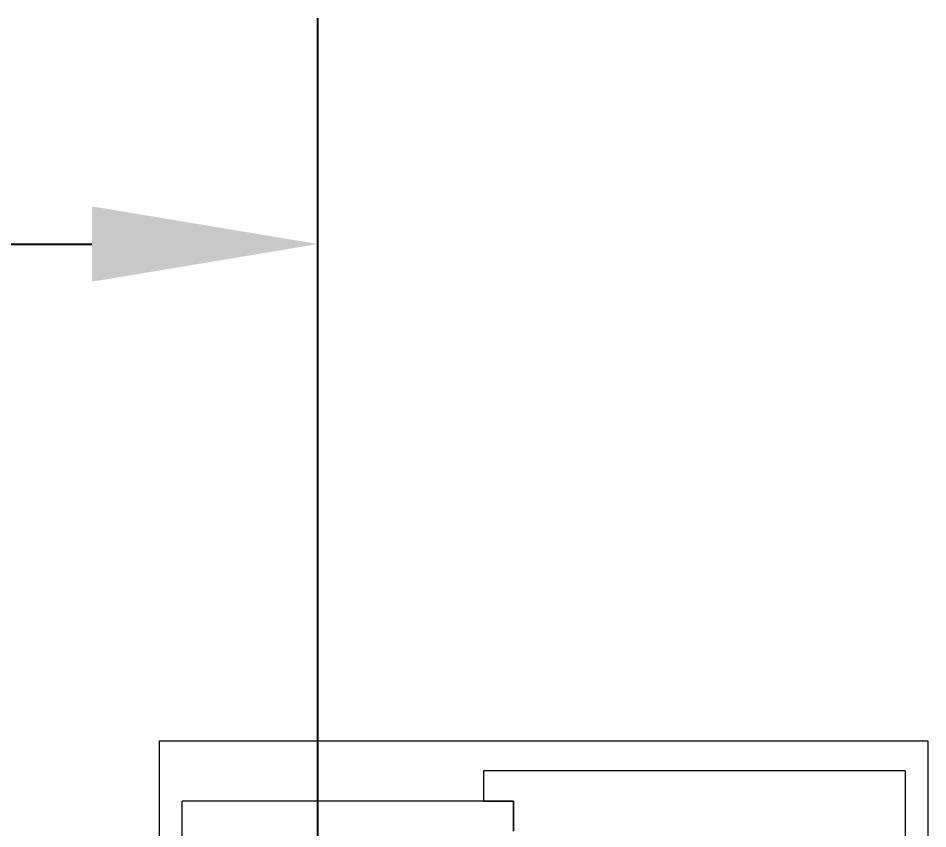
# Model space of a CAD drawing. Header units: millimetres. Extents: x -1970 to 34302, y -65268 to 6837.
# Drawn here: x 27429 to 28033, y -17488 to -16950 of the extents above; entities that cross this region are included whole.
import ezdxf

# ---------------------------------------------------------------- set-up
doc = ezdxf.new("R2010")
doc.units = ezdxf.units.MM
doc.layers.add('COTAS_P', color=1, linetype='Continuous', lineweight=0)
doc.layers.add('superior_C05', color=7, linetype='Continuous', lineweight=0)
doc.dimstyles.new('R19_100', dxfattribs={"dimtxt": 250, "dimasz": 150, "dimexe": 150, "dimexo": 80, "dimgap": 100, "dimtad": 1, "dimtih": 1, "dimtoh": 1, "dimdsep": 46, "dimcen": 0.09, "dimadec": 0, "dimazin": 0, "dimtfac": 1, "dimtdec": 4, "dimtofl": 0, "dimtmove": 0, "dimatfit": 3, "dimfxl": 1, "dimtolj": 1, "dimtzin": 0, "dimarcsym": 0})

# ---------------------------------------------------------------- blocks, each defined once
blk = doc.blocks.new('*D23')
at = {"layer": 'COTAS_P', "color": 0, "lineweight": -2, "transparency": 16777216}
for p, q in [((25128.19, -17920), (25128.19, -16950)), ((27628.19, -17920), (27628.19, -16950)), ((25278.19, -17100), (27478.19, -17100))]:
    blk.add_line(p, q, dxfattribs=at)
at = {"layer": 'COTAS_P', "color": 0, "transparency": 16777216}
for points in [[(25278.19, -17075), (25278.19, -17125), (25128.19, -17100)], [(27478.19, -17075), (27478.19, -17125), (27628.19, -17100)]]:
    blk.add_solid(points, dxfattribs=at)
at = {"layer": 'Defpoints', "color": 0, "transparency": 16777216}
for p in [(27628.19, -17100), (25128.19, -18000), (27628.19, -18000)]:
    blk.add_point(p, dxfattribs=at)

msp = doc.modelspace()

# ---------------------------------------------------------------- linework, layer by layer
at = {"layer": 'superior_C05'}
for p, q in [((27523.187, -17700), (27523.187, -17430)), ((27523.187, -17430), (28033.187, -17430)), ((28033.187, -17430), (28033.187, -17700)), ((28018.187, -17450), (27738.187, -17450)), ((27738.187, -17450), (27738.187, -17450.422)), ((27738.187, -17450.422), (27738.187, -17451.685)), ((27738.187, -17451.685), (27738.187, -17453.779)), ((28018.187, -17450), (28018.187, -17451.921)), ((28018.187, -17451.921), (28018.187, -17457.612)), ((27738.187, -17453.779), (27738.187, -17456.685)), ((27738.187, -17456.685), (27738.187, -17460.379)), ((28018.187, -17457.612), (28018.187, -17466.853)), ((27738.187, -17460.379), (27738.187, -17464.83)), ((27538.187, -17630), (27538.187, -17470)), ((27758.187, -17470), (27538.187, -17470)), ((27738.187, -17464.83), (27738.187, -17470)), ((27738.187, -17470), (27758.187, -17470)), ((27758.187, -17470), (27758.187, -17472.498)), ((27758.187, -17490), (27758.187, -17470)), ((28018.187, -17466.853), (28018.187, -17479.289)), ((27758.187, -17472.498), (27758.187, -17475.123)), ((27758.187, -17475.123), (27758.187, -17477.871)), ((27758.187, -17477.871), (27758.187, -17480.737)), ((27758.187, -17480.737), (27758.187, -17483.718)), ((28018.187, -17479.289), (28018.187, -17494.443)), ((27758.187, -17483.718), (27758.187, -17486.807)), ((27758.187, -17486.807), (27758.187, -17490))]:
    msp.add_line(p, q, dxfattribs=at)

# ---------------------------------------------------------------- dimensions: what is measured, and where the dimension line sits
at = {"layer": 'COTAS_P'}
dim = msp.add_aligned_dim(p1=(25128.187, -18000), p2=(27628.187, -18000), distance=900, text='<> P', dimstyle='R19_100', dxfattribs=at)
dim.commit()
dim.dimension.update_dxf_attribs({"geometry": '*D23', "text_midpoint": (26378.187, -17100)})

doc.saveas('drawing.dxf')
